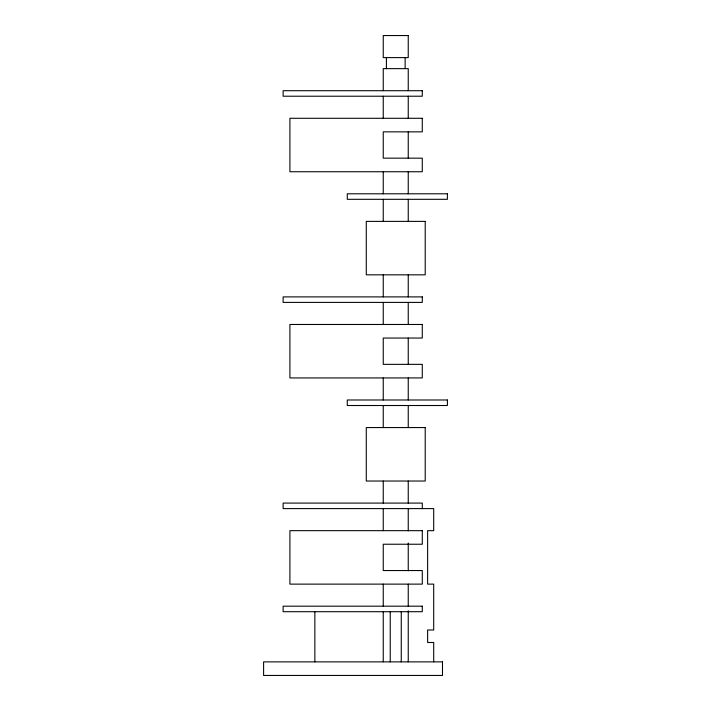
<?xml version="1.0" encoding="UTF-8"?>
<svg xmlns="http://www.w3.org/2000/svg" width="711" height="711" viewBox="0 0 711 711"><rect width="100%" height="100%" fill="white"/><g stroke="black" fill="none" stroke-linecap="round" stroke-linejoin="round"><path stroke-width="1.07" d="M433.701 661.87L433.701 642.495L427.622 642.495L427.622 629.999L433.701 629.999L433.701 584.122L427.622 584.122L427.622 530.664L433.701 530.664L433.701 508.605L283.12 508.605L283.12 503.086L422.281 503.086L422.281 508.605M408.247 90.706L408.247 68.638L383.247 68.638L383.247 90.706M408.247 96.216L408.247 118.284M408.247 131.855L408.247 158.162M408.247 171.742L408.247 193.801M408.247 199.311L408.247 221.601M408.247 274.837L408.247 296.896M408.247 302.406L408.247 324.474M408.247 338.045L408.247 364.352M408.247 377.932L408.247 399.991M408.247 405.51L408.247 427.569M408.247 481.027L408.247 503.086M408.247 508.605L408.247 530.815M408.247 543.035L408.247 570.8M408.247 584.122L408.247 606.341M408.247 610.785L408.247 661.87M405.137 57.609L405.137 68.638M401.262 611.7L401.262 661.87M390.232 611.7L390.232 661.87M386.411 57.609L386.411 68.638M383.247 96.216L383.247 118.284M383.247 171.742L383.247 193.801M383.247 199.311L383.247 221.379M383.247 274.837L383.247 296.896M383.247 302.406L383.247 324.474M383.247 377.932L383.247 399.991M383.247 405.51L383.247 427.569M383.247 481.027L383.247 503.086M383.247 508.605L383.247 530.664M383.247 584.122L383.247 606.181M383.247 611.7L383.247 661.87M314.857 611.7L314.857 661.87M408.247 35.55L383.247 35.55L383.247 57.609L408.247 57.609L408.247 35.55M422.281 90.706L283.12 90.706L283.12 96.216L422.281 96.216L422.281 90.706M422.281 118.284L289.91 118.284L289.91 171.742L422.281 171.742L422.281 158.162L383.247 158.162L383.247 131.855L422.281 131.855L422.281 118.284M447.397 193.801L347.27 193.801L347.27 199.311L447.397 199.311L447.397 193.801M425.214 221.379L366.281 221.379L366.281 274.837L425.214 274.837L425.214 221.379M422.281 296.896L283.12 296.896L283.12 302.406L422.281 302.406L422.281 296.896M422.281 324.474L289.91 324.474L289.91 377.932L422.281 377.932L422.281 364.352L383.247 364.352L383.247 338.045L422.281 338.045L422.281 324.474M447.397 399.991L347.27 399.991L347.27 405.51L447.397 405.51L447.397 399.991M425.214 427.569L366.281 427.569L366.281 481.027L425.214 481.027L425.214 427.569M422.281 530.664L289.91 530.664L289.91 584.122L422.281 584.122L422.281 570.542L383.247 570.542L383.247 544.235L422.281 544.235L422.281 530.664M422.281 606.181L283.12 606.181L283.12 611.7L422.281 611.7L422.281 606.181M442.491 661.87L263.603 661.87L263.603 675.45L442.491 675.45L442.491 661.87"/></g></svg>
